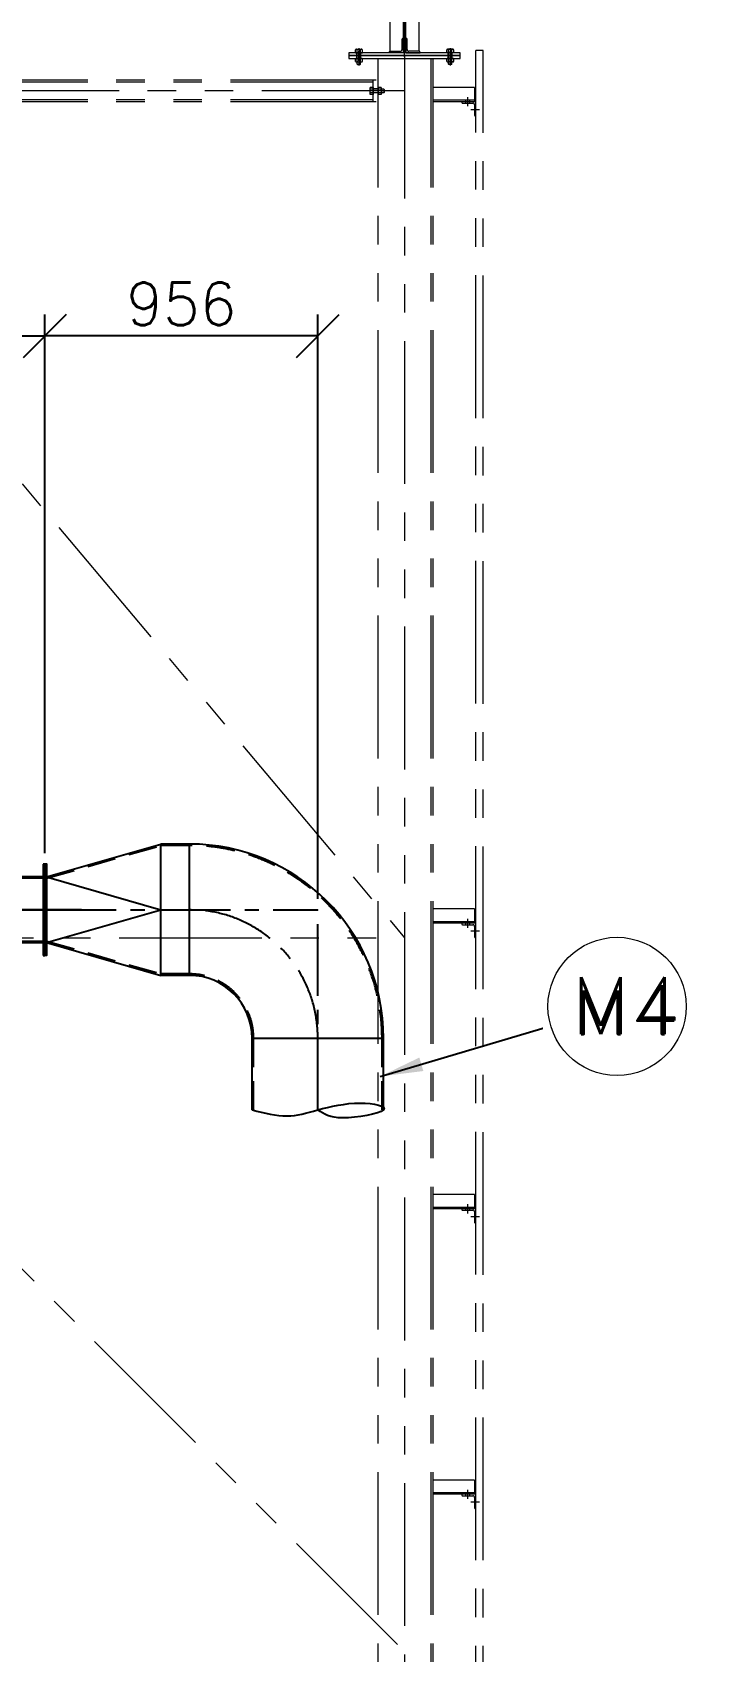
# Model space of a CAD drawing. Header units: inches. Extents: x 0 to 157513, y -28488 to 35640.
# Drawn here: x 11147 to 13512, y 25481 to 31153 of the extents above; entities that cross this region are included whole.
import ezdxf

# ---------------------------------------------------------------- set-up
doc = ezdxf.new("R2010")
doc.units = ezdxf.units.IN
doc.header["$LTSCALE"] = 400
doc.header["$MEASUREMENT"] = 0
for name, pattern in [('CENTER', [2, 1.25, -0.25, 0.25, -0.25]), ('DASHED2', [0.375, 0.25, -0.125]), ('HIDDEN', [9.525, 6.35, -3.175]), ('HIDDEN2', [4.7625, 3.175, -1.5875]), ('PHANTOM', [2.5, 1.25, -0.25, 0.25, -0.25, 0.25, -0.25])]:
    doc.linetypes.add(name, pattern=pattern)
for name, color, linetype in [('BF', 8, 'PHANTOM'), ('cen', 1, 'CENTER'), ('hid', 3, 'HIDDEN2')]:
    doc.layers.add(name, color=color, linetype=linetype)
doc.layers.add('BF STR', color=8, linetype='PHANTOM', lineweight=5)
doc.layers.add('bordertext', color=1, linetype='Continuous', lineweight=20)
doc.styles.add('RD', font='ROMAND.SHX')
doc.styles.add('ROMANS', font='romans')
doc.dimstyles.new('SAM2 60 SC', dxfattribs={"dimscale": 60, "dimtxt": 2.5, "dimasz": 2.5, "dimexe": 1.25, "dimexo": 0.625, "dimtad": 1, "dimtoh": 1, "dimdec": 0, "dimdsep": 46, "dimtxsty": 'ROMANS', "dimblk": 'OBLIQUE', "dimcen": 2.5, "dimclrd": 1, "dimclre": 1, "dimclrt": 256, "dimadec": 0, "dimazin": 2, "dimtfac": 1, "dimtdec": 0, "dimtofl": 0, "dimtmove": 0, "dimatfit": 3, "dimfxl": 1, "dimtolj": 1, "dimtzin": 0, "dimarcsym": 1})

# ---------------------------------------------------------------- blocks, each defined once
blk = doc.blocks.new('611bf4ele')
at = {"layer": 'BF'}
for p, q in [((-254269.6, 42199.2, 139.3), (-254357.2, 42199.2, 139.3)), ((-254269.6, 42244.2, 139.3), (-254275.6, 42244.2, 139.3)), ((-254275.6, 42244.2, 139.3), (-254275.6, 41924.2, 139.3)), ((-254269.6, 41924.2, 139.3), (-254269.6, 42244.2, 139.3)), ((-254269.6, 42194.2, 139.3), (-254355.6, 42194.2, 139.3)), ((-254353.8, 41974.2, 139.3), (-254269.6, 41974.2, 139.3)), ((-254353.8, 41969.2, 139.3), (-254269.6, 41969.2, 139.3)), ((-254275.6, 41924.2, 139.3), (-254269.6, 41924.2, 139.3))]:
    blk.add_line(p, q, dxfattribs=at)
at = {"layer": 'BF', "ltscale": 3}
blk.add_line((-255509.6, 42084.2, 139.3), (-254269.6, 42084.2, 139.3), dxfattribs=at)
blk = doc.blocks.new('611bf4 strgaele')
at = {"layer": 'BF STR'}
for p, q in [((-267450.8, 45090.7, 139.3), (-267450.8, 45290.3, 139.3)), ((-267403.8, 45085.7, 139.3), (-267403.8, 45295.3, 139.3)), ((-267399.8, 45070.9, 139.3), (-267399.8, 45307, 139.3)), ((-267395.8, 45085.7, 139.3), (-267395.8, 45295.3, 139.3)), ((-267348.8, 45090.7, 139.3), (-267348.8, 45290.3, 139.3)), ((-267571.8, 45085.7, 139.3), (-267571.8, 45096.1, 139.3)), ((-267568.8, 45097.7, 139.3), (-267550.8, 45097.7, 139.3)), ((-267565.8, 45085.7, 139.3), (-267565.8, 45096.1, 139.3)), ((-267559.8, 45101.5, 139.3), (-267559.8, 45041.4, 139.3)), ((-267559.8, 45057.5, 139.3), (-267559.8, 45091.5, 139.3)), ((-267553.8, 45085.7, 139.3), (-267553.8, 45096.1, 139.3)), ((-267547.8, 45085.7, 139.3), (-267547.8, 45096.1, 139.3)), ((-267453.8, 45085.7), (-267453.8, 45087.7)), ((-267450.8, 45090.7), (-267414.8, 45090.7)), ((-267408.8, 45096.7), (-267408.8, 45132.7)), ((-267405.8, 45135.7), (-267403.8, 45135.7)), ((-267403.8, 45135.7), (-267403.8, 45085.7)), ((-267393.8, 45135.7), (-267395.8, 45135.7)), ((-267395.8, 45135.7), (-267395.8, 45085.7)), ((-267390.8, 45096.7), (-267390.8, 45132.7)), ((-267348.8, 45090.7), (-267384.8, 45090.7)), ((-267345.8, 45085.7), (-267345.8, 45087.7)), ((-267251.8, 45085.7, 139.3), (-267251.8, 45096.1, 139.3)), ((-267230.8, 45097.7, 139.3), (-267248.8, 45097.7, 139.3)), ((-267245.8, 45085.7, 139.3), (-267245.8, 45096.1, 139.3)), ((-267239.8, 45101.5, 139.3), (-267239.8, 45041.4, 139.3)), ((-267239.8, 45057.5, 139.3), (-267239.8, 45091.5, 139.3)), ((-267233.8, 45085.7, 139.3), (-267233.8, 45096.1, 139.3)), ((-267227.8, 45085.7, 139.3), (-267227.8, 45096.1, 139.3)), ((-267149.8, 38806.2), (-267149.8, 45093.8, 139.3)), ((-267124.8, 45093.8, 139.3), (-267149.8, 45093.8, 139.3)), ((-267124.8, 38805.5), (-267124.8, 45093.8, 139.3)), ((-267594.8, 45085.7), (-267594.8, 45075.7)), ((-267204.8, 45085.7), (-267594.8, 45085.7)), ((-267594.8, 45075.7), (-267204.8, 45075.7)), ((-267594.8, 45075.7), (-267594.8, 45065.7)), ((-267204.8, 45075.7), (-267594.8, 45075.7)), ((-267594.8, 45065.7), (-267204.8, 45065.7)), ((-267571.8, 45085.7, 139.3), (-267547.8, 45085.7, 139.3)), ((-267571.8, 45055.3, 139.3), (-267571.8, 45064.1, 139.3)), ((-267568.8, 45065.7, 139.3), (-267550.8, 45065.7, 139.3)), ((-267568.8, 45053.7, 139.3), (-267550.8, 45053.7, 139.3)), ((-267566.8, 45065.7, 139.3), (-267566.8, 45085.5, 139.3)), ((-267565.8, 45065.7, 139.3), (-267565.8, 45085.7, 139.3)), ((-267565.8, 45055.3, 139.3), (-267565.8, 45064.1, 139.3)), ((-267565.8, 45045.6, 139.3), (-267565.8, 45053.7, 139.3)), ((-267565.8, 45045.6, 139.3), (-267553.8, 45045.6, 139.3)), ((-267565.8, 45045.6, 139.3), (-267564.6, 45044.4, 139.3)), ((-267564.6, 45044.4, 139.3), (-267555, 45044.4, 139.3)), ((-267555, 45044.4, 139.3), (-267553.8, 45045.6, 139.3)), ((-267553.8, 45065.7, 139.3), (-267553.8, 45085.7, 139.3)), ((-267553.8, 45055.3, 139.3), (-267553.8, 45064.1, 139.3)), ((-267553.8, 45045.6, 139.3), (-267553.8, 45053.7, 139.3)), ((-267552.8, 45065.7, 139.3), (-267552.8, 45085.5, 139.3)), ((-267249.8, 45075.7, 139.3), (-267549.8, 45075.7, 139.3)), ((-267547.8, 45055.3, 139.3), (-267547.8, 45064.1, 139.3)), ((-267492.8, 36614.1), (-267492.8, 45065.7, 139.3)), ((-267403.8, 45085.7), (-267453.8, 45085.7)), ((-267399.8, 45075.7, 139.3), (-267399.8, 36398.2)), ((-267395.8, 45085.7), (-267345.8, 45085.7)), ((-267306.8, 36614.1), (-267306.8, 45065.7, 139.3)), ((-267299.8, 36614.1), (-267299.8, 45065.7, 139.3)), ((-267227.8, 45085.7, 139.3), (-267251.8, 45085.7, 139.3)), ((-267251.8, 45055.3, 139.3), (-267251.8, 45064.1, 139.3)), ((-267230.8, 45065.7, 139.3), (-267248.8, 45065.7, 139.3)), ((-267230.8, 45053.7, 139.3), (-267248.8, 45053.7, 139.3)), ((-267246.8, 45065.7, 139.3), (-267246.8, 45085.5, 139.3)), ((-267245.8, 45065.7, 139.3), (-267245.8, 45085.7, 139.3)), ((-267245.8, 45055.3, 139.3), (-267245.8, 45064.1, 139.3)), ((-267245.8, 45045.6, 139.3), (-267245.8, 45053.7, 139.3)), ((-267233.8, 45045.6, 139.3), (-267245.8, 45045.6, 139.3)), ((-267244.6, 45044.4, 139.3), (-267245.8, 45045.6, 139.3)), ((-267235, 45044.4, 139.3), (-267244.6, 45044.4, 139.3)), ((-267233.8, 45045.6, 139.3), (-267235, 45044.4, 139.3)), ((-267233.8, 45065.7, 139.3), (-267233.8, 45085.7, 139.3)), ((-267233.8, 45055.3, 139.3), (-267233.8, 45064.1, 139.3)), ((-267233.8, 45045.6, 139.3), (-267233.8, 45053.7, 139.3)), ((-267232.8, 45065.7, 139.3), (-267232.8, 45085.5, 139.3)), ((-267227.8, 45055.3, 139.3), (-267227.8, 45064.1, 139.3)), ((-267204.8, 45075.7), (-267204.8, 45085.7)), ((-267204.8, 45065.7), (-267204.8, 45075.7)), ((-267509.8, 44989.2, 139.3), (-272299.8, 44989.2, 139.3)), ((-267509.8, 44983.2, 139.3), (-272289.8, 44983.2, 139.3)), ((-267509.8, 44914.2, 139.3), (-267509.8, 44989.2, 139.3)), ((-267499.8, 44989.2, 139.3), (-267509.8, 44989.2, 139.3)), ((-267399.8, 44951.7, 139.3), (-272399.8, 44951.7, 139.3)), ((-267509.8, 44920.2, 139.3), (-272289.8, 44920.2, 139.3)), ((-269899.8, 44951.7, 139.3), (-267399.8, 41985.7)), ((-267469.3, 44951.7, 139.3), (-267524.7, 44951.7, 139.3)), ((-267521.8, 44960.8, 139.3), (-267521.8, 44942.7, 139.3)), ((-267509.8, 44963.7, 139.3), (-267520.2, 44963.7, 139.3)), ((-267509.8, 44957.7, 139.3), (-267520.2, 44957.7, 139.3)), ((-267509.8, 44945.7, 139.3), (-267520.2, 44945.7, 139.3)), ((-267509.8, 44939.7, 139.3), (-267520.2, 44939.7, 139.3)), ((-267509.8, 44963.7, 139.3), (-267509.8, 44939.7, 139.3)), ((-267492.8, 44957.7, 139.3), (-267509.8, 44957.7, 139.3)), ((-267492.8, 44945.7, 139.3), (-267509.8, 44945.7, 139.3)), ((-267492.8, 44958.7, 139.3), (-267509.6, 44958.7, 139.3)), ((-267492.8, 44944.7, 139.3), (-267509.6, 44944.7, 139.3)), ((-267492.8, 44960.8, 139.3), (-267492.8, 44942.7, 139.3)), ((-267482.4, 44963.7, 139.3), (-267491.2, 44963.7, 139.3)), ((-267482.4, 44957.7, 139.3), (-267491.2, 44957.7, 139.3)), ((-267482.4, 44945.7, 139.3), (-267491.2, 44945.7, 139.3)), ((-267482.4, 44939.7, 139.3), (-267491.2, 44939.7, 139.3)), ((-267480.8, 44960.8, 139.3), (-267480.8, 44942.7, 139.3)), ((-267472.6, 44957.7, 139.3), (-267480.8, 44957.7, 139.3)), ((-267472.6, 44945.7, 139.3), (-267480.8, 44945.7, 139.3)), ((-267472.6, 44957.7, 139.3), (-267472.6, 44945.7, 139.3)), ((-267472.6, 44957.7, 139.3), (-267471.4, 44956.5, 139.3)), ((-267471.4, 44946.9, 139.3), (-267472.6, 44945.7, 139.3)), ((-267471.4, 44956.5, 139.3), (-267471.4, 44946.9, 139.3)), ((-267154.8, 44964.2, 139.3), (-267299.8, 44964.2, 139.3)), ((-267154.8, 44919.2, 139.3), (-267299.8, 44919.2, 139.3)), ((-267184.8, 44909.2, 139.3), (-267184.8, 44919.2, 139.3)), ((-267177.8, 44898.3, 139.3), (-267177.8, 44930.2, 139.3)), ((-267170.8, 44909.2, 139.3), (-267170.8, 44919.2, 139.3)), ((-267154.8, 44964.2, 139.3), (-267154.8, 44914.2, 139.3)), ((-267509.8, 44914.2, 139.3), (-272299.8, 44914.2, 139.3)), ((-267499.8, 44914.2, 139.3), (-267509.8, 44914.2, 139.3)), ((-267154.8, 44914.2, 139.3), (-267299.8, 44914.2, 139.3)), ((-267149.8, 44914.2), (-267199.8, 44914.2)), ((-267199.8, 44914.2), (-267199.8, 44912.2)), ((-267196.8, 44909.2), (-267160.8, 44909.2)), ((-267136.9, 44886.2, 139.3), (-267168, 44886.2, 139.3)), ((-267154.8, 44903.2), (-267154.8, 44867.2)), ((-267149.8, 44893.2, 139.3), (-267154.8, 44893.2, 139.3)), ((-267149.8, 44879.2, 139.3), (-267154.8, 44879.2, 139.3)), ((-267151.8, 44864.2), (-267149.8, 44864.2)), ((-267149.8, 44864.2), (-267149.8, 44914.2)), ((-267154.8, 42086.7), (-267299.8, 42086.7)), ((-267154.8, 42086.7), (-267154.8, 42036.7)), ((-267154.8, 42041.7), (-267299.8, 42041.7)), ((-267154.8, 42036.7), (-267299.8, 42036.7)), ((-267149.8, 42036.7), (-267199.8, 42036.7)), ((-267199.8, 42036.7), (-267199.8, 42034.7)), ((-267196.8, 42031.7), (-267160.8, 42031.7)), ((-267184.8, 42031.7), (-267184.8, 42041.7)), ((-267177.8, 42020.7), (-267177.8, 42052.6)), ((-267170.8, 42031.7), (-267170.8, 42041.7)), ((-267154.8, 42025.7), (-267154.8, 41989.7)), ((-267149.8, 41986.7), (-267149.8, 42036.7)), ((-272399.8, 41985.7), (-267399.8, 41985.7)), ((-269899.8, 41985.7), (-267399.8, 39485.7)), ((-267136.9, 42008.7), (-267168, 42008.7)), ((-267149.8, 42015.7), (-267154.8, 42015.7)), ((-267149.8, 42001.7), (-267154.8, 42001.7)), ((-267151.8, 41986.7), (-267149.8, 41986.7)), ((-267154.8, 41086.7), (-267299.8, 41086.7)), ((-267154.8, 41086.7), (-267154.8, 41036.7)), ((-267154.8, 41041.7), (-267299.8, 41041.7)), ((-267154.8, 41036.7), (-267299.8, 41036.7)), ((-267149.8, 41036.7), (-267199.8, 41036.7)), ((-267199.8, 41036.7), (-267199.8, 41034.7)), ((-267196.8, 41031.7), (-267160.8, 41031.7)), ((-267184.8, 41031.7), (-267184.8, 41041.7)), ((-267177.8, 41020.7), (-267177.8, 41052.6)), ((-267170.8, 41031.7), (-267170.8, 41041.7)), ((-267136.9, 41008.7), (-267168, 41008.7)), ((-267154.8, 41025.7), (-267154.8, 40989.7)), ((-267149.8, 41015.7), (-267154.8, 41015.7)), ((-267149.8, 40986.7), (-267149.8, 41036.7)), ((-267149.8, 41001.7), (-267154.8, 41001.7)), ((-267151.8, 40986.7), (-267149.8, 40986.7)), ((-267154.8, 40086.7), (-267299.8, 40086.7)), ((-267154.8, 40086.7), (-267299.8, 40086.7)), ((-267154.8, 40041.7), (-267299.8, 40041.7)), ((-267154.8, 40041.7), (-267299.8, 40041.7)), ((-267184.8, 40031.7), (-267184.8, 40041.7)), ((-267184.8, 40031.7), (-267184.8, 40041.7)), ((-267177.8, 40020.7), (-267177.8, 40052.6)), ((-267177.8, 40020.7), (-267177.8, 40052.6)), ((-267170.8, 40031.7), (-267170.8, 40041.7)), ((-267170.8, 40031.7), (-267170.8, 40041.7)), ((-267154.8, 40086.7), (-267154.8, 40036.7)), ((-267154.8, 40086.7), (-267154.8, 40036.7)), ((-267154.8, 40036.7), (-267299.8, 40036.7)), ((-267154.8, 40036.7), (-267299.8, 40036.7)), ((-267149.8, 40036.7), (-267199.8, 40036.7)), ((-267199.8, 40036.7), (-267199.8, 40034.7)), ((-267149.8, 40036.7), (-267199.8, 40036.7)), ((-267199.8, 40036.7), (-267199.8, 40034.7)), ((-267196.8, 40031.7), (-267160.8, 40031.7)), ((-267196.8, 40031.7), (-267160.8, 40031.7)), ((-267136.9, 40008.7), (-267168, 40008.7)), ((-267136.9, 40008.7), (-267168, 40008.7)), ((-267154.8, 40025.7), (-267154.8, 39989.7)), ((-267154.8, 40025.7), (-267154.8, 39989.7)), ((-267149.8, 40015.7), (-267154.8, 40015.7)), ((-267149.8, 40015.7), (-267154.8, 40015.7)), ((-267149.8, 40001.7), (-267154.8, 40001.7)), ((-267149.8, 40001.7), (-267154.8, 40001.7)), ((-267151.8, 39986.7), (-267149.8, 39986.7)), ((-267151.8, 39986.7), (-267149.8, 39986.7)), ((-267149.8, 39986.7), (-267149.8, 40036.7)), ((-267149.8, 39986.7), (-267149.8, 40036.7))]:
    blk.add_line(p, q, dxfattribs=at)
for centre, radius, start, end in [((-267568.8, 45094.1, 139.3), 3.61, 33.8474, 146.1526), ((-267559.8, 45085.7, 139.3), 12.1, 60.1372, 119.8628), ((-267550.8, 45094.1, 139.3), 3.61, 33.8474, 146.1526), ((-267450.8, 45087.7), 3, 90, 180), ((-267414.8, 45096.7), 6, 270, 0), ((-267405.8, 45132.7), 3, 90, 180), ((-267393.8, 45132.7), 3, 0, 90), ((-267384.8, 45096.7), 6, 180, 270), ((-267348.8, 45087.7), 3, 0, 90), ((-267248.8, 45094.1, 139.3), 3.61, 33.8474, 146.1526), ((-267239.8, 45085.7, 139.3), 12.1, 60.1372, 119.8628), ((-267230.8, 45094.1, 139.3), 3.61, 33.8474, 146.1526), ((-267568.8, 45062.1, 139.3), 3.61, 33.8474, 146.1526), ((-267568.8, 45057.3, 139.3), 3.61, 213.8474, 326.1526), ((-267559.8, 45053.7, 139.3), 12.1, 60.1372, 119.8628), ((-267559.8, 45065.8, 139.3), 12.1, 240.1372, 299.8628), ((-267550.8, 45062.1, 139.3), 3.61, 33.8474, 146.1526), ((-267550.8, 45057.3, 139.3), 3.61, 213.8474, 326.1526), ((-267248.8, 45062.1, 139.3), 3.61, 33.8474, 146.1526), ((-267248.8, 45057.3, 139.3), 3.61, 213.8474, 326.1526), ((-267239.8, 45053.7, 139.3), 12.1, 60.1372, 119.8628), ((-267239.8, 45065.8, 139.3), 12.1, 240.1372, 299.8628), ((-267230.8, 45062.1, 139.3), 3.61, 33.8474, 146.1526), ((-267230.8, 45057.3, 139.3), 3.61, 213.8474, 326.1526), ((-267518.2, 44960.7, 139.3), 3.61, 123.8474, 236.1526), ((-267509.8, 44951.7, 139.3), 12.1, 150.1372, 209.8628), ((-267518.2, 44942.7, 139.3), 3.61, 123.8474, 236.1526), ((-267489.2, 44960.7, 139.3), 3.61, 123.8474, 236.1526), ((-267480.7, 44951.7, 139.3), 12.1, 150.1372, 209.8628), ((-267489.2, 44942.7, 139.3), 3.61, 123.8474, 236.1526), ((-267484.4, 44960.7, 139.3), 3.61, 303.8474, 56.1526), ((-267492.9, 44951.7, 139.3), 12.1, 330.1372, 29.8628), ((-267484.4, 44942.7, 139.3), 3.61, 303.8474, 56.1526), ((-267196.8, 44912.2), 3, 180, 270), ((-267160.8, 44903.2), 6, 0, 90), ((-267151.8, 44867.2), 3, 180, 270), ((-267196.8, 42034.7), 3, 180, 270), ((-267160.8, 42025.7), 6, 0, 90), ((-267151.8, 41989.7), 3, 180, 270), ((-267196.8, 41034.7), 3, 180, 270), ((-267160.8, 41025.7), 6, 0, 90), ((-267151.8, 40989.7), 3, 180, 270), ((-267196.8, 40034.7), 3, 180, 270), ((-267196.8, 40034.7), 3, 180, 270), ((-267160.8, 40025.7), 6, 0, 90), ((-267160.8, 40025.7), 6, 0, 90), ((-267151.8, 39989.7), 3, 180, 270), ((-267151.8, 39989.7), 3, 180, 270)]:
    blk.add_arc(centre, radius, start, end, dxfattribs=at)
blk = doc.blocks.new('_OBLIQUE')
at = {"color": 0, "linetype": 'ByBlock'}
blk.add_line((-0.5, -0.5), (0.5, 0.5), dxfattribs=at)
blk = doc.blocks.new('*D50')
at = {"color": 1, "lineweight": -2}
for p, q in [((9950.9, 28461), (9950.9, 30164.4)), ((11190.9, 28277.5), (11190.9, 30164.4)), ((9950.9, 30089.4), (11190.9, 30089.4))]:
    blk.add_line(p, q, dxfattribs=at)
at = {"layer": 'Defpoints', "color": 0}
for p in [(11190.9, 30089.4), (9950.9, 28423.5, 385.1), (11190.9, 28240, 385.1)]:
    blk.add_point(p, dxfattribs=at)
at = {"color": 1, "lineweight": -2, "xscale": 150, "yscale": 150, "zscale": 150, "rotation": 180}
blk.add_blockref('_OBLIQUE', (9950.9, 30089.4), dxfattribs=at)
at = {"color": 1, "lineweight": -2, "xscale": 150, "yscale": 150, "zscale": 150}
blk.add_blockref('_OBLIQUE', (11190.9, 30089.4), dxfattribs=at)
at = {"insert": (10570.9, 30201.9), "char_height": 150, "attachment_point": 5, "style": 'ROMANS'}
blk.add_mtext('\\A1;1240', dxfattribs=at)
blk = doc.blocks.new('*D51')
at = {"color": 1, "lineweight": -2}
for p, q in [((11190.9, 28315), (11190.9, 30164.4)), ((12146.9, 28117.5), (12146.9, 30164.4)), ((12146.9, 30089.4), (11190.9, 30089.4))]:
    blk.add_line(p, q, dxfattribs=at)
at = {"layer": 'Defpoints', "color": 0}
for p in [(11190.9, 30089.4), (11190.9, 28277.5), (12146.9, 28080, 392.1)]:
    blk.add_point(p, dxfattribs=at)
at = {"color": 1, "lineweight": -2, "xscale": 150, "yscale": 150, "zscale": 150, "rotation": 180}
blk.add_blockref('_OBLIQUE', (11190.9, 30089.4), dxfattribs=at)
at = {"color": 1, "lineweight": -2, "xscale": 150, "yscale": 150, "zscale": 150}
blk.add_blockref('_OBLIQUE', (12146.9, 30089.4), dxfattribs=at)
at = {"insert": (11668.9, 30201.9), "char_height": 150, "attachment_point": 5, "style": 'ROMANS'}
blk.add_mtext('\\A1;956', dxfattribs=at)

msp = doc.modelspace()

# ---------------------------------------------------------------- linework, layer by layer
at = {"ltscale": 10}
for p, q in [((11196.9, 28195, 385.1), (11596.9, 28310, 397.3)), ((11596.9, 27850, 385.1), (11596.9, 28310, 385.1)), ((11697, 28310, 397.3), (11596.9, 28310, 397.3)), ((11697, 27850, 397.3), (11697, 28310, 397.3)), ((11190.9, 28190, 385.1), (11196.9, 28190, 385.1)), ((11196.9, 28195, 385.1), (11596.9, 28080, 385.1)), ((11196.9, 27965, 385.1), (11596.9, 28080, 385.1)), ((11596.9, 28080, 385.1), (11596.9, 28080, 385.1)), ((11190.9, 27970, 385.1), (11196.9, 27970, 385.1)), ((11196.9, 27965, 385.1), (11596.9, 27850, 397.3)), ((11697, 27850, 397.3), (11596.9, 27850, 397.3)), ((11916.9, 27378.8, 405.6), (11916.9, 27630, 405.6)), ((11916.9, 27630, 405.6), (12376.9, 27630, 405.6)), ((12376.9, 27378.8, 405.6), (12376.9, 27630, 405.6))]:
    msp.add_line(p, q, dxfattribs=at)
at = {"color": 3, "linetype": 'HIDDEN', "ltscale": 300}
for p, q in [((11697, 28305, 397.3), (11596.9, 28305, 397.3)), ((11697, 27855, 397.3), (11596.9, 27855, 397.3))]:
    msp.add_line(p, q, dxfattribs=at)
msp.add_line((11190.9, 28240, 385.1), (11190.9, 27920, 385.1))
at = {"color": 4}
for q in [(11190.9, 28086.7, 385.1), (11190.9, 28073.2, 385.1)]:
    msp.add_line((11190.9, 28080, 385.1), q, dxfattribs=at)
at = {"ltscale": 10, "elevation": 385.1}
msp.add_lwpolyline([(11190.9, 28240), (11196.9, 28240), (11196.9, 27920), (11190.9, 27920)], close=True, dxfattribs=at)
at = {"ltscale": 10, "extrusion": (-0.018463, 0, 0.99983)}
for radius in [680, 220]:
    msp.add_arc((-27630, 11702.3, 181.3), radius, 90, 180, dxfattribs=at)
msp.add_spline([(11916.9, 27378.8, 405.6), (12039.1, 27357.7), (12146.9, 27378.8, 391), (12294.2, 27402.9), (12376.9, 27378.8, 405.6), (12234.5, 27350.5), (12146.9, 27378.8, 391)], degree=3)
at = {"layer": 'cen'}
msp.add_line((11318.8, 28080, 385.1), (11033.8, 28080, 385.1), dxfattribs=at)
at = {"layer": 'cen', "ltscale": 0.5}
for p in [(11190.9, 28080, 385.1), (12146.9, 27378.8, 391)]:
    msp.add_line(p, (12146.9, 28080, 392.1), dxfattribs=at)
at = {"layer": 'cen', "ltscale": 0.5, "extrusion": (-0.018463, 0, 0.99983)}
msp.add_arc((-27630, 11702.3, 181.3), 450, 90, 180, dxfattribs=at)
at = {"layer": 'hid', "linetype": 'DASHED2'}
for p, q in [((11196.9, 28190, 385.1), (11596.9, 28305, 397.3)), ((11196.9, 27970, 385.1), (11596.9, 27855, 397.3)), ((11921.9, 27378.8, 405.6), (11921.9, 27630, 405.6)), ((12371.9, 27378.8, 405.6), (12371.9, 27630, 405.6))]:
    msp.add_line(p, q, dxfattribs=at)
at = {"layer": 'hid', "linetype": 'DASHED2', "extrusion": (-0.018463, 0, 0.99983)}
for radius in [675, 225]:
    msp.add_arc((-27630, 11702.3, 181.3), radius, 90, 180, dxfattribs=at)

# ---------------------------------------------------------------- block references
msp.add_blockref('611bf4ele', (265460.5, -14004.3, 245.8))
at = {"layer": 'BF'}
msp.add_blockref('611bf4 strgaele', (279850.7, -14004.3, 169.4), dxfattribs=at)

# ---------------------------------------------------------------- dimensions: what is measured, and where the dimension line sits
for p1, p2, picture, middle in [((9950.9, 28423.5, 385.1), (11190.9, 28240, 385.1), '*D50', (10570.9, 30201.9)), ((12146.9, 28080, 392.1), (11190.9, 28277.5), '*D51', (11668.9, 30201.9))]:
    dim = msp.add_linear_dim(base=(11190.9, 30089.4), p1=p1, p2=p2, dimstyle='SAM2 60 SC')
    dim.commit()
    dim.dimension.update_dxf_attribs({"geometry": picture, "text_midpoint": middle})

# ---------------------------------------------------------------- leaders
msp.add_leader([(12365.7, 27496), (12963, 27672.6)], dimstyle='SAM2 60 SC', override={"dimgap": 0.625, "dimtad": 0})

# ---------------------------------------------------------------- next in the draw order: texts
at = {"color": 7, "insert": (13035.2, 27844.1, 270.4), "char_height": 200, "attachment_point": 1, "style": 'RD', "bg_fill": 2}
msp.add_mtext('M4', dxfattribs=at)

# ---------------------------------------------------------------- next in the draw order: linework, layer by layer
at = {"layer": 'bordertext'}
msp.add_circle((13195, 27741.3, 270.4), 242, dxfattribs=at)

doc.saveas('drawing.dxf')
